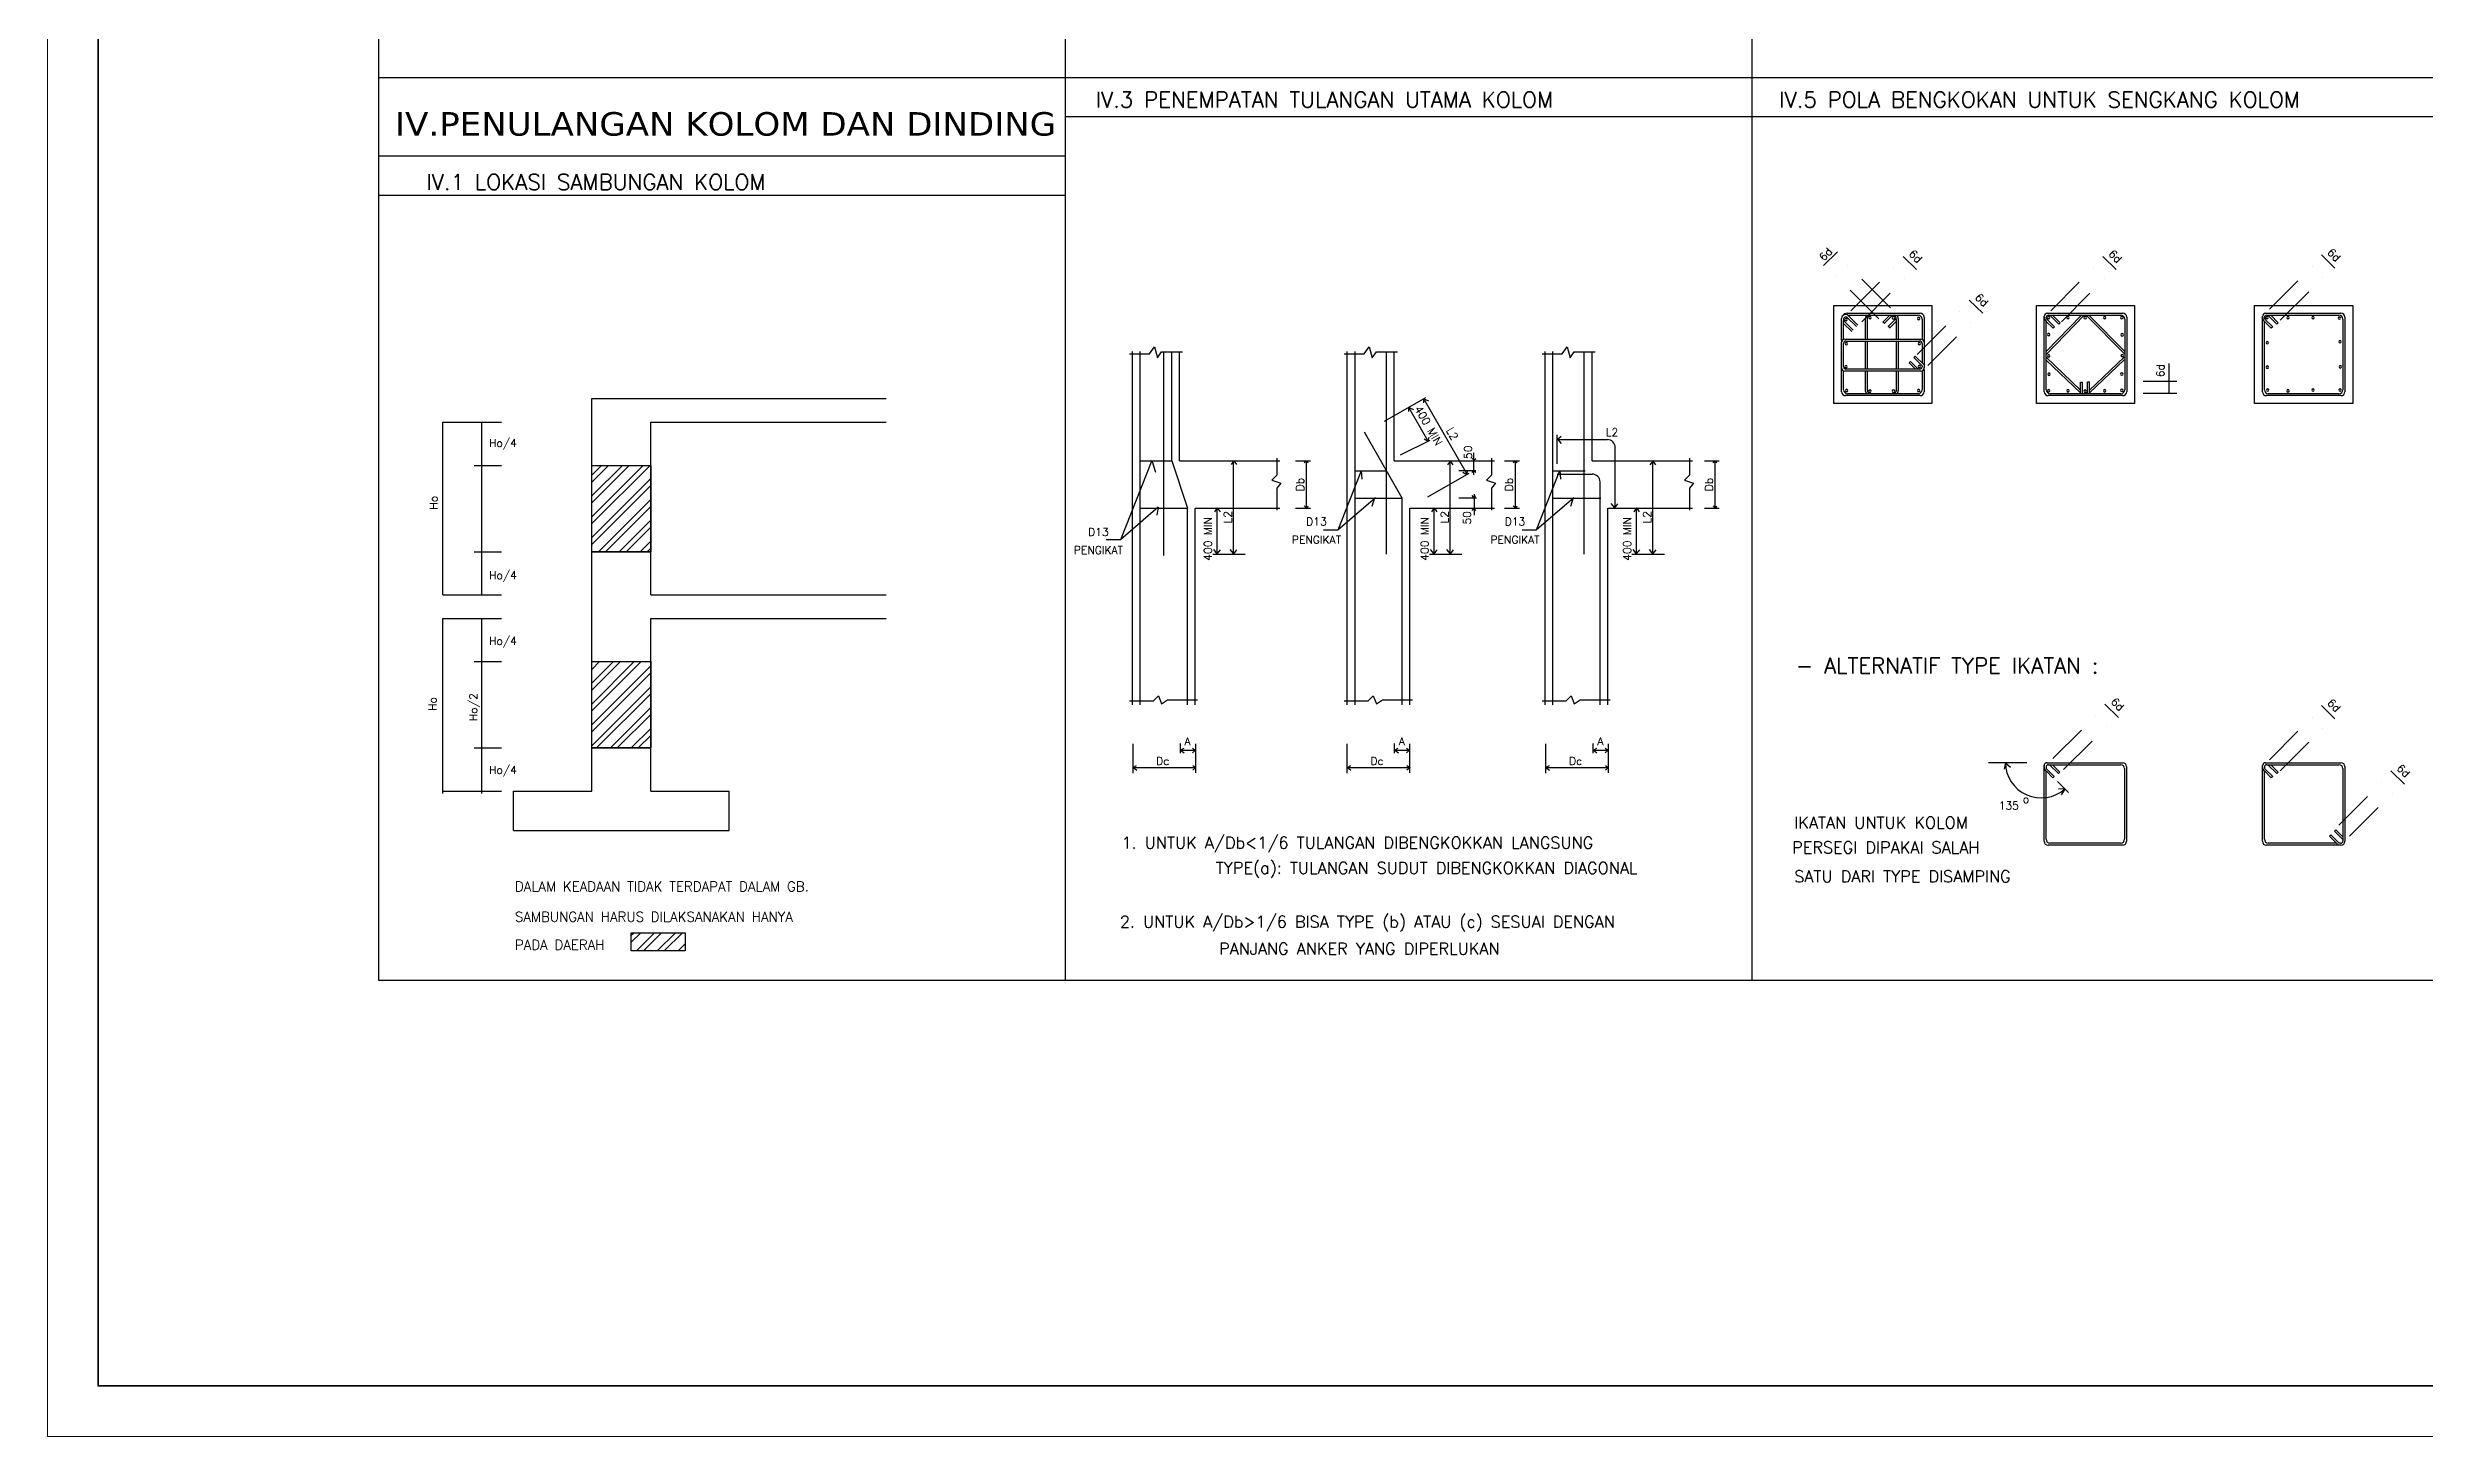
# Model space of a CAD drawing. Header units: inches. Extents: x 266054 to 836293, y -258454 to -102650.
# Drawn here: x 355767 to 379300, y -160905 to -147155 of the extents above; entities that cross this region are included whole.
import ezdxf
from ezdxf.enums import TextEntityAlignment as Align

# ---------------------------------------------------------------- set-up
doc = ezdxf.new("R2010")
doc.units = ezdxf.units.IN
doc.header["$LTSCALE"] = 800
doc.header["$MEASUREMENT"] = 0
doc.linetypes.add('DASHDOT', pattern=[1, 0.5, -0.25, 0, -0.25])
doc.layers.add('GRS KOP', color=1, linetype='Continuous', lineweight=35)
doc.layers.add('kop', color=7, linetype='Continuous', lineweight=20)
doc.styles.add('BARU', font='arial.ttf')
doc.styles.add('ROMANC', font='tahoma.ttf', dxfattribs={"height": 2})
doc.styles.add('ROMANS', font='romans.shx', dxfattribs={"width": 0.8, "height": 0.25})
doc.styles.get("Standard").update_dxf_attribs({"font": 'romans.shx'})

# ---------------------------------------------------------------- blocks, each defined once
blk = doc.blocks.new('kop')
at = {"layer": 'GRS KOP'}
blk.add_lwpolyline([(1, 54), (83, 54), (83, 1), (1, 1)], close=True, dxfattribs=at)
at = {"layer": 'kop', "color": 7}
for p, q in [((0, 55), (0, 0)), ((0, 0), (84, 0))]:
    blk.add_line(p, q, dxfattribs=at)
at = {"layer": 'kop', "style": 'BARU', "flags": 4}
for p, height in [((73.8, 5.4), 0.35), ((80.303, 5.382), 0.25), ((73.8, 4.9), 0.35), ((80.303, 4.882), 0.25), ((73.8, 4.4), 0.35), ((80.303, 4.382), 0.25)]:
    blk.add_attdef('-', p, '', height=height, dxfattribs=at)
at = {"layer": 'kop', "flags": 4}
for tag, p in [('AR-00', (78.057, 2.648)), ('00', (81.238, 2.647))]:
    blk.add_attdef(tag, text='', height=0.35, dxfattribs=at).set_placement(p, align=Align.MIDDLE)

msp = doc.modelspace()

# ---------------------------------------------------------------- linework, layer by layer
for p, q in [((359045.9, -156390.1), (359045.9, -138517.4)), ((365845.3, -156390.1), (365845.3, -139294.4)), ((372644.7, -156390.1), (372644.7, -139294.4)), ((386243.5, -147453.7), (359045.9, -147453.7)), ((386243.5, -147842.2), (365845.3, -147842.2)), ((365845.3, -148230.8), (359045.9, -148230.8)), ((365845.3, -148619.3), (359045.9, -148619.3)), ((373351.8, -149313.2), (373489.1, -149175.8)), ((361156.4, -152145.8), (361156.4, -151291)), ((361739.2, -151291), (361739.2, -152145.8)), ((366699, -151243), (366390.5, -152027.5)), ((366699, -151243), (366737.5, -151358.7)), ((367512, -151244.9), (367484.8, -151283.7)), ((367508.7, -152156.1), (367508.7, -151243)), ((367512, -151244.9), (367539.2, -151283.7)), ((369654.6, -151248.3), (369627.4, -151287.1)), ((369654.6, -151248.3), (369681.7, -151287.1)), ((366763.2, -151706), (366390.5, -152027.5)), ((366763.2, -151706), (366750.4, -151783.1)), ((367349, -151710.9), (367321.9, -151749.7)), ((367348.7, -152165.4), (367348.7, -151711)), ((367349, -151710.9), (367376.2, -151749.7)), ((371283.3, -151711), (371248.4, -151668.3)), ((371283.3, -151711), (371314.3, -151672.2)), ((366390.5, -152027.5), (366249.1, -152027.5)), ((367303, -152169), (367624.3, -152169)), ((367348.7, -152165.4), (367313.8, -152122.6)), ((367348.7, -152165.4), (367379.8, -152126.5)), ((367511.7, -152165.4), (367476.8, -152122.6)), ((367511.7, -152165.4), (367542.7, -152126.5)), ((361156.4, -154088.5), (361156.4, -153233.7)), ((361739.2, -153233.7), (361739.2, -154088.5)), ((376137.4, -153656.3), (376270.7, -153786.3)), ((378281.1, -153668.7), (378414.3, -153798.8)), ((386243.5, -156390.1), (359045.9, -156390.1))]:
    msp.add_line(p, q)
at = {"color": 8, "linetype": 'DASHDOT'}
for p, q in [((374013.5, -149731.9), (373464, -149182.4)), ((377765, -149745.7), (378314.5, -149196.2)), ((373897.5, -149839.4), (373348.1, -149289.9)), ((373622.5, -149759.6), (374171.9, -149210.2)), ((373728.5, -149868.8), (374277.9, -149319.3)), ((374138.3, -149221.8), (374271.5, -149351.9)), ((375599.7, -149759.6), (376149.2, -149210.2)), ((375705.7, -149868.8), (376255.2, -149319.3)), ((376115.5, -149221.8), (376248.8, -149351.9)), ((377871, -149854.8), (378420.5, -149305.4)), ((378280.8, -149207.9), (378414.1, -149338)), ((374277.3, -150191.9), (374826.8, -149642.4)), ((374793.2, -149654.1), (374926.4, -149784.1)), ((374383.4, -150301), (374932.8, -149751.5)), ((376772.8, -150458.2), (376772.8, -150281.8)), ((376515.7, -150458.2), (376850, -150458.2)), ((376515.7, -150575.8), (376850, -150575.8)), ((376772.8, -150579.5), (376772.8, -150461.9)), ((375621.6, -154194.1), (376171.1, -153644.6)), ((377765.3, -154206.5), (378314.7, -153657)), ((375727.6, -154303.2), (376277.1, -153753.7)), ((377871.3, -154315.6), (378420.8, -153766.2)), ((375363.4, -154234.3), (374982.8, -154234.3)), ((375150.9, -154234.3), (375139, -154297.7)), ((375153.6, -154234.3), (375202.4, -154278.2)), ((378452.5, -154853.4), (379002, -154303.9)), ((378968.3, -154315.6), (379101.6, -154445.6)), ((375665.9, -154419.7), (375775.8, -154529.6)), ((375734.2, -154492.9), (375675.7, -154497.8)), ((375739.1, -154497.8), (375704.9, -154551.4)), ((378558.5, -154962.5), (379108, -154413))]:
    msp.add_line(p, q, dxfattribs=at)
at = {"color": 4}
for p, q in [((373452.1, -150678.5), (373452.1, -149707.2)), ((373452.1, -149707.2), (374423.4, -149707.2)), ((374423.4, -149707.2), (374423.4, -150678.5)), ((375458.6, -149707.2), (376429.9, -149707.2)), ((375458.6, -150678.5), (375458.6, -149707.2)), ((376429.9, -149707.2), (376429.9, -150678.5)), ((377618.3, -149707.2), (378589.6, -149707.2)), ((377618.3, -150678.5), (377618.3, -149707.2)), ((378589.6, -149707.2), (378589.6, -150678.5)), ((366677.9, -150186.1), (366727.5, -150116.5)), ((366727.5, -150116.5), (366757.3, -150225.8)), ((368804.2, -150186.1), (368853.8, -150116.5)), ((368853.8, -150116.5), (368883.6, -150225.8)), ((370763.3, -150186.1), (370812.9, -150116.5)), ((370812.9, -150116.5), (370842.7, -150225.8)), ((366479.3, -150186.1), (366677.9, -150186.1)), ((366508.6, -153662.1), (366508.6, -150165.3)), ((366757.3, -150225.8), (366797, -150166.2)), ((366797, -150166.2), (367005.4, -150166.2)), ((366974.8, -151247.4), (366974.8, -150165.3)), ((368605.7, -150186.1), (368804.2, -150186.1)), ((368634.9, -153662.1), (368634.9, -150165.3)), ((368883.6, -150225.8), (368923.3, -150166.2)), ((368923.3, -150166.2), (369131.7, -150166.2)), ((369101.1, -151247.4), (369101.1, -150165.3)), ((370564.8, -150186.1), (370763.3, -150186.1)), ((370594, -153662.1), (370594, -150165.3)), ((370842.7, -150225.8), (370882.4, -150166.2)), ((370882.4, -150166.2), (371090.8, -150166.2)), ((371060.2, -151247.4), (371060.2, -150165.3)), ((361156.4, -150630.5), (364070.4, -150630.5)), ((361156.4, -154515.9), (361156.4, -150630.5)), ((374423.4, -150678.5), (373452.1, -150678.5)), ((376429.9, -150678.5), (375458.6, -150678.5)), ((378589.6, -150678.5), (377618.3, -150678.5)), ((361739.2, -152573.2), (361739.2, -150863.7)), ((361739.2, -150863.7), (364070.4, -150863.7)), ((361156.4, -151291), (361739.2, -151291)), ((361156.4, -151291), (361739.2, -151291)), ((366974.8, -151247.4), (367967.1, -151247.4)), ((367938.4, -151219.2), (367938.4, -151388)), ((369101.1, -151247.4), (370093.5, -151247.4)), ((370064.7, -151219.2), (370064.7, -151388)), ((371060.2, -151247.4), (372052.6, -151247.4)), ((372023.8, -151219.2), (372023.8, -151388)), ((367938.4, -151388), (367888.8, -151437.7)), ((367888.8, -151437.7), (367978.1, -151467.5)), ((367978.1, -151467.5), (367938.4, -151517.2)), ((367938.4, -151517.2), (367938.4, -151735.7)), ((370064.7, -151388), (370015.1, -151437.7)), ((370015.1, -151437.7), (370104.4, -151467.5)), ((370104.4, -151467.5), (370064.7, -151517.2)), ((370064.7, -151517.2), (370064.7, -151735.7)), ((372023.8, -151388), (371974.2, -151437.7)), ((371974.2, -151437.7), (372063.5, -151467.5)), ((372063.5, -151467.5), (372023.8, -151517.2)), ((372023.8, -151517.2), (372023.8, -151735.7)), ((367130.2, -151713.7), (367967.1, -151713.7)), ((367130.2, -153662.1), (367130.2, -151713.7)), ((369256.5, -153662.1), (369256.5, -151713.7)), ((369256.5, -151713.7), (370093.5, -151713.7)), ((371215.6, -151713.7), (372052.6, -151713.7)), ((371215.6, -153662.1), (371215.6, -151713.7)), ((361156.4, -152145.8), (361739.2, -152145.8)), ((361739.2, -152145.8), (361156.4, -152145.8)), ((361739.2, -152573.2), (364070.4, -152573.2)), ((361739.2, -152806.3), (364070.4, -152806.3)), ((361739.2, -154515.9), (361739.2, -152806.3)), ((361156.4, -153233.7), (361739.2, -153233.7)), ((361156.4, -153233.7), (361739.2, -153233.7)), ((366479.3, -153623), (366717.6, -153623)), ((366717.6, -153623), (366767.2, -153573.4)), ((366767.2, -153573.4), (366797, -153652.8)), ((366797, -153652.8), (366856.5, -153613.1)), ((366856.5, -153613.1), (367154.3, -153613.1)), ((368605.7, -153623), (368843.9, -153623)), ((368843.9, -153623), (368893.5, -153573.4)), ((368893.5, -153573.4), (368923.3, -153652.8)), ((368923.3, -153652.8), (368982.9, -153613.1)), ((368982.9, -153613.1), (369280.6, -153613.1)), ((370564.8, -153623), (370803, -153623)), ((370803, -153623), (370852.6, -153573.4)), ((370852.6, -153573.4), (370882.4, -153652.8)), ((370882.4, -153652.8), (370941.9, -153613.1)), ((370941.9, -153613.1), (371239.7, -153613.1)), ((361156.4, -154088.5), (361739.2, -154088.5)), ((361739.2, -154088.5), (361156.4, -154088.5)), ((360379.3, -154904.4), (360379.3, -154515.9)), ((360379.3, -154515.9), (361156.4, -154515.9)), ((361739.2, -154515.9), (362516.3, -154515.9)), ((362516.3, -154904.4), (362516.3, -154515.9)), ((360379.3, -154904.4), (362516.3, -154904.4)), ((361546.3, -155917.2), (362078.7, -155917.2)), ((361546.3, -156096.4), (361546.3, -155917.2)), ((362078.7, -155917.2), (362078.7, -156096.4)), ((362078.7, -156096.4), (361546.3, -156096.4))]:
    msp.add_line(p, q, dxfattribs=at)
at = {"color": 5}
for p, q in [((373529.8, -149843.1), (373529.8, -149836)), ((373529.8, -150054.4), (373529.8, -149843.1)), ((373549.2, -149857.6), (373643, -149951.4)), ((373549.2, -150043.9), (373549.2, -149857.6)), ((373549.2, -149885.1), (373629.3, -149965.1)), ((373582.4, -149822.3), (373676.1, -149916)), ((373588.1, -149784.9), (374306.9, -149784.9)), ((373591.1, -149804.3), (374287.5, -149804.3)), ((373596.1, -149808.5), (373689.9, -149902.3)), ((373766.4, -149843.1), (373765.9, -149833.6)), ((373766.4, -150041.6), (373766.4, -149843.1)), ((373785.8, -149857.6), (373785.8, -149825.7)), ((373785.8, -150041.6), (373785.8, -149857.6)), ((374006.7, -149804.3), (373938.3, -149872.7)), ((373953.5, -149885), (373938.3, -149871.8)), ((374034.4, -149804), (373952, -149886.4)), ((374069.8, -149838.6), (373990.9, -149917.4)), ((374069.8, -149866.1), (374004.7, -149931.2)), ((374069.8, -149843.1), (374069.8, -149830.3)), ((374069.8, -149843.1), (374069.8, -150041.6)), ((374089.2, -149838.2), (374089.2, -150041.6)), ((374326.3, -149843.1), (374326.3, -150043.9)), ((374345.7, -149823.7), (374345.7, -150062.4)), ((375536.3, -150561.9), (375536.3, -149813)), ((375555.4, -150192.6), (375931.6, -149803.8)), ((375555.7, -150164.3), (375904.1, -149804.3)), ((375555.7, -149830.3), (375555.7, -149828.1)), ((375555.7, -149865.6), (375624, -149933.8)), ((375555.7, -150542.5), (375555.7, -149865.6)), ((375561.2, -149843.6), (375637.7, -149920.1)), ((375564.5, -149784.9), (376313.4, -149784.9)), ((375579.5, -149804.3), (376294, -149804.3)), ((375590.8, -149804.3), (375679.5, -149893)), ((375618.3, -149804.3), (375693.2, -149879.2)), ((375679.5, -149893), (375693.2, -149879.2)), ((375950.4, -149804.3), (376332.8, -150191.2)), ((375977.7, -149804.3), (376332.8, -150163.6)), ((376332.8, -149843.1), (376332.8, -150542.5)), ((376352.2, -149823.7), (376352.2, -150561.9)), ((377696, -150561.9), (377696, -149813)), ((377715.4, -149830.3), (377715.4, -149828.1)), ((377715.4, -150542.5), (377715.4, -149865.6)), ((377715.4, -149865.6), (377783.7, -149933.8)), ((377720.9, -149843.6), (377797.4, -149920.1)), ((377724.2, -149784.9), (378473.1, -149784.9)), ((377739.2, -149804.3), (378453.7, -149804.3)), ((377750.5, -149804.3), (377839.2, -149893)), ((377778, -149804.3), (377852.9, -149879.2)), ((377839.2, -149893), (377852.9, -149879.2)), ((378492.5, -149843.1), (378492.5, -150542.5)), ((378511.9, -149823.7), (378511.9, -150561.9)), ((373529.8, -150054.4), (373530, -150072.7)), ((373529.8, -150326.3), (373529.8, -150072.7)), ((373549.2, -150314.1), (373549.2, -150084.9)), ((373560.9, -150041.6), (374314.7, -150041.6)), ((373573, -150061.1), (374302.5, -150061.1)), ((373766.4, -150337.9), (373766.4, -150061.1)), ((373785.8, -150337.9), (373785.8, -150061.1)), ((374006.1, -149929.7), (373991, -149916.5)), ((374069.8, -150061.1), (374069.8, -150337.9)), ((374089.2, -150061.1), (374089.2, -150337.9)), ((374326.3, -150084.9), (374326.3, -150277.7)), ((374345.7, -150062.4), (374346.3, -150092.4)), ((374345.7, -150072.7), (374345.7, -150326.3)), ((375637.7, -149920.1), (375624, -149933.8)), ((377797.4, -149920.1), (377783.7, -149933.8)), ((366586.3, -153662.1), (366586.3, -150165.3)), ((366819.4, -152181.8), (366819.4, -150165.3)), ((366897.1, -151247.4), (366897.1, -150165.3)), ((368712.6, -153662.1), (368712.6, -150165.3)), ((369023.4, -152169), (369023.4, -150165.3)), ((370671.7, -153662.1), (370671.7, -150165.3)), ((370982.5, -152169), (370982.5, -150165.3)), ((373529.8, -150331.7), (373530, -150314.3)), ((373529.8, -150561.9), (373529.8, -150331.7)), ((373529.8, -150331.7), (373530, -150338.5)), ((373549.2, -150542.5), (373549.2, -150355.1)), ((374314.7, -150357.4), (373560.9, -150357.4)), ((374302.5, -150337.9), (373573, -150337.9)), ((373766.4, -150550.9), (373766.4, -150357.4)), ((373785.8, -150542.5), (373785.8, -150357.4)), ((374069.8, -150357.4), (374069.8, -150542.5)), ((374089.2, -150357.4), (374089.2, -150551.7)), ((374212.2, -150262), (374198.4, -150275.7)), ((374260.7, -150337.9), (374198.4, -150275.7)), ((374288.1, -150337.9), (374212.2, -150262)), ((374257.7, -150209.1), (374244, -150222.8)), ((374326.4, -150305.3), (374244, -150222.8)), ((374345.7, -150297.1), (374257.7, -150209.1)), ((374326.3, -150305.2), (374326.3, -150314.1)), ((374326.3, -150355.1), (374326.3, -150542.5)), ((374345.7, -150345), (374346.3, -150319)), ((374345.7, -150345), (374345.7, -150561.9)), ((375555.4, -150221), (375894.9, -150546.1)), ((375555.7, -150248.2), (375894.9, -150573)), ((375983.8, -150545.3), (376328.8, -150220.2)), ((375983.8, -150572), (376328.8, -150246.9)), ((374306.9, -150600.8), (373568.7, -150600.8)), ((374287.5, -150581.4), (373588.1, -150581.4)), ((373766.4, -150561.9), (373766.4, -150561)), ((373785.8, -150542.5), (373785.8, -150555.2)), ((374069.8, -150542.5), (374069.8, -150555.2)), ((376313.4, -150600.8), (375575.2, -150600.8)), ((376294, -150581.4), (375594.6, -150581.4)), ((375894.9, -150581.4), (375894.9, -150465.7)), ((375894.9, -150465.7), (375914.3, -150465.7)), ((375914.3, -150581.4), (375914.3, -150465.7)), ((375949.8, -150577.3), (375964.4, -150563.6)), ((375964.4, -150581.7), (375964.4, -150465.1)), ((375964.4, -150465.1), (375983.8, -150465.1)), ((375983.8, -150581.7), (375983.8, -150465.1)), ((378473.1, -150600.8), (377734.9, -150600.8)), ((378453.7, -150581.4), (377754.3, -150581.4)), ((369178.8, -151616.6), (368804.5, -150961.5)), ((366586.3, -151247.4), (366897.1, -151247.4)), ((366897.1, -151247.4), (367052.5, -151713.7)), ((368712.6, -151344.6), (369023.4, -151344.6)), ((370678.7, -151344.6), (370989.5, -151344.6)), ((370712.3, -151377.5), (371060.2, -151377.5)), ((371137.9, -153662.1), (371137.9, -151455.2)), ((366586.3, -151713.7), (367052.5, -151713.7)), ((367052.5, -153662.1), (367052.5, -151713.7)), ((368712.6, -151616.6), (369178.8, -151616.6)), ((369178.8, -153662.1), (369178.8, -151616.6)), ((370678.7, -151616.6), (371144.9, -151616.6)), ((375534.3, -155012), (375534.3, -154263.1)), ((375553.8, -154280.4), (375553.8, -154278.2)), ((375553.8, -154315.7), (375622, -154383.9)), ((375553.8, -154992.6), (375553.8, -154315.7)), ((375559.2, -154293.7), (375635.7, -154370.2)), ((375562.5, -154235), (376311.4, -154235)), ((375577.6, -154254.4), (376292, -154254.4)), ((375588.9, -154254.4), (375677.5, -154343)), ((375616.3, -154254.4), (375691.3, -154329.3)), ((375635.7, -154370.2), (375622, -154383.9)), ((375677.5, -154343), (375691.3, -154329.3)), ((376330.8, -154293.2), (376330.8, -154992.6)), ((376350.3, -154273.8), (376350.3, -155012)), ((377696, -155012), (377696, -154263.1)), ((377715.4, -154280.4), (377715.4, -154278.2)), ((377715.4, -154992.6), (377715.4, -154315.7)), ((377715.4, -154315.7), (377783.7, -154383.9)), ((377720.9, -154293.7), (377797.4, -154370.2)), ((377724.2, -154235), (378473.1, -154235)), ((377739.2, -154254.4), (378453.7, -154254.4)), ((377750.5, -154254.4), (377839.2, -154343)), ((377778, -154254.4), (377852.9, -154329.3)), ((377797.4, -154370.2), (377783.7, -154383.9)), ((377839.2, -154343), (377852.9, -154329.3)), ((378492.5, -154293.2), (378492.5, -155007.2)), ((378511.9, -154273.8), (378511.9, -155012)), ((376311.4, -155050.9), (375573.2, -155050.9)), ((376292, -155031.5), (375592.6, -155031.5)), ((378473.1, -155050.9), (377734.9, -155050.9)), ((378428.5, -155031.5), (377754.3, -155031.5)), ((378359.4, -154962.3), (378373.2, -154948.6)), ((378447.9, -155050.9), (378359.4, -154962.3)), ((378456, -155031.5), (378373.2, -154948.6)), ((378410.6, -154913), (378424.3, -154899.3)), ((378493, -154995.4), (378410.6, -154913)), ((378492.5, -154967.5), (378424.3, -154899.3)), ((378468.2, -155031.5), (378456, -155031.5))]:
    msp.add_line(p, q, dxfattribs=at)
at = {"color": 8}
for p, q in [((369003.7, -150853.3), (369414.9, -150617.6)), ((369243.6, -150759), (369244.7, -150717.3)), ((369436.2, -151052.5), (369244.7, -150717.3)), ((369244.7, -150717.3), (369290.7, -150737.6)), ((369393.5, -150673.3), (369394.6, -150631.6)), ((369394.6, -150631.6), (369440.6, -150651.8)), ((369825.1, -151384.9), (369394.6, -150631.6)), ((359680, -152573.2), (359680, -150863.7)), ((359680, -150863.7), (360262.8, -150863.7)), ((360068.5, -152573.2), (360068.5, -150863.7)), ((369162.2, -151187.6), (369457.7, -151041.9)), ((369397.8, -151029), (369436.2, -151052.5)), ((369436.2, -151052.5), (369444.9, -151011.9)), ((370714.4, -151274.9), (370714.4, -150987.9)), ((370714.4, -151035.7), (371210.4, -151035.7)), ((370717.8, -151032.3), (370752, -151001.6)), ((370717.8, -151032.3), (370752, -151073.3)), ((359990.8, -151291), (360262.8, -151291)), ((368124.2, -151246.2), (368270.6, -151246.2)), ((368210.3, -151266.3), (368227.5, -151246.2)), ((368227.5, -151246.2), (368227.5, -151711.5)), ((368227.5, -151246.2), (368247.6, -151266.3)), ((369654.7, -152156.1), (369654.7, -151243)), ((369872.3, -151219.9), (369886.6, -151237.2)), ((369886.1, -151166.2), (369886.1, -151384.8)), ((369886.6, -151243.4), (369909.6, -151223.3)), ((370193.1, -151246.2), (370339.5, -151246.2)), ((370279.2, -151266.3), (370296.4, -151246.2)), ((370296.4, -151246.2), (370316.5, -151266.3)), ((370296.4, -151246.2), (370296.4, -151711.5)), ((371288.1, -151712.1), (371288.1, -151113.4)), ((371659.2, -151248.3), (371632, -151287.1)), ((371659.2, -151248.3), (371686.4, -151287.1)), ((371659.3, -152156.1), (371659.3, -151243)), ((372172.3, -151246.2), (372318.7, -151246.2)), ((372258.4, -151266.3), (372275.7, -151246.2)), ((372275.7, -151246.2), (372275.7, -151711.5)), ((372275.7, -151246.2), (372295.8, -151266.3)), ((368772.2, -151344.6), (368540.8, -151933.2)), ((368772.4, -151341.9), (368781, -151427.6)), ((369432, -151603.3), (369843.3, -151367.6)), ((369740.4, -151341.9), (369907.5, -151341.9)), ((369781.2, -151356.8), (369819.7, -151380.3)), ((369819.7, -151380.3), (369828.4, -151339.6)), ((369872.3, -151360.6), (369889.5, -151340.5)), ((369889.5, -151340.5), (369909.6, -151360.6)), ((370738.3, -151344.6), (370506.8, -151933.2)), ((370738.5, -151341.9), (370747, -151427.6)), ((368124.2, -151714.1), (368270.6, -151714.1)), ((368210.3, -151691.4), (368224.7, -151708.6)), ((368224.7, -151714.9), (368247.6, -151694.8)), ((368913.5, -151611.7), (368540.8, -151933.2)), ((368905.2, -151611.9), (368879.5, -151697.6)), ((369495, -151710.9), (369467.8, -151749.7)), ((369494.7, -152165.4), (369494.7, -151711)), ((369495, -151710.9), (369522.2, -151749.7)), ((369740.4, -151611.9), (369916.1, -151611.9)), ((369868, -151588.5), (369882.3, -151605.8)), ((369872.3, -151737.8), (369889.5, -151717.6)), ((369882.3, -151612), (369905.3, -151591.9)), ((369889.5, -151717.6), (369909.6, -151737.8)), ((369890.4, -151577.6), (369890.4, -151783.4)), ((370193.1, -151714.1), (370339.5, -151714.1)), ((370279.2, -151691.4), (370293.5, -151708.6)), ((370293.5, -151714.9), (370316.5, -151694.8)), ((370879.6, -151611.7), (370506.8, -151933.2)), ((370871.3, -151611.9), (370845.6, -151697.6)), ((371499.6, -151710.9), (371472.5, -151749.7)), ((371499.3, -152165.4), (371499.3, -151711)), ((371499.6, -151710.9), (371526.8, -151749.7)), ((372172.3, -151714.1), (372318.7, -151714.1)), ((372258.4, -151691.4), (372272.8, -151708.6)), ((372272.8, -151714.9), (372295.8, -151694.8)), ((368540.8, -151933.2), (368399.4, -151933.2)), ((370506.8, -151933.2), (370365.5, -151933.2)), ((359990.8, -152145.8), (360262.8, -152145.8)), ((369449, -152169), (369770.3, -152169)), ((369494.7, -152165.4), (369459.8, -152122.6)), ((369494.7, -152165.4), (369525.7, -152126.5)), ((369657.7, -152165.4), (369622.8, -152122.6)), ((369657.7, -152165.4), (369688.7, -152126.5)), ((371453.6, -152169), (371775, -152169)), ((371499.3, -152165.4), (371464.4, -152122.6)), ((371499.3, -152165.4), (371530.4, -152126.5)), ((371662.3, -152165.4), (371627.4, -152122.6)), ((371662.3, -152165.4), (371693.4, -152126.5)), ((359680, -152573.2), (360262.8, -152573.2)), ((359680, -152806.3), (360262.8, -152806.3)), ((359680, -154539), (359680, -152806.3)), ((360068.5, -154539), (360068.5, -152806.3)), ((359990.8, -153233.7), (360262.8, -153233.7)), ((359990.8, -154088.5), (360262.8, -154088.5)), ((366512.1, -154047.1), (366512.1, -154339.7)), ((366979.9, -154043.4), (366979.9, -154139.5)), ((366981.9, -154110.6), (367136.1, -154110.6)), ((367016.4, -154094.5), (366985.8, -154112)), ((366985.8, -154112), (367020.8, -154138.2)), ((367101.7, -154090.1), (367132.3, -154112)), ((367132.3, -154112), (367101.7, -154138.2)), ((367132.2, -154047.1), (367132.2, -154335.4)), ((368632.4, -154047.1), (368632.4, -154339.7)), ((369100.2, -154043.4), (369100.2, -154139.5)), ((369102.1, -154110.6), (369256.4, -154110.6)), ((369136.7, -154094.5), (369106.1, -154112)), ((369106.1, -154112), (369141.1, -154138.2)), ((369222, -154090.1), (369252.6, -154112)), ((369252.6, -154112), (369222, -154138.2)), ((369252.5, -154047.1), (369252.5, -154335.4)), ((370598.5, -154047.1), (370598.5, -154339.7)), ((371066.3, -154043.4), (371066.3, -154139.5)), ((371068.2, -154110.6), (371222.4, -154110.6)), ((371102.8, -154094.5), (371072.2, -154112)), ((371072.2, -154112), (371107.1, -154138.2)), ((371188.1, -154090.1), (371218.6, -154112)), ((371218.6, -154112), (371188.1, -154138.2)), ((371218.5, -154047.1), (371218.5, -154335.4)), ((366547.1, -154265.5), (366516.5, -154282.9)), ((366516.5, -154282.9), (366551.4, -154309.1)), ((366516.5, -154282.9), (367132.2, -154282.9)), ((367106, -154261.1), (367136.6, -154282.9)), ((367136.6, -154282.9), (367106, -154309.1)), ((368667.4, -154265.5), (368636.8, -154282.9)), ((368636.8, -154282.9), (369252.5, -154282.9)), ((368636.8, -154282.9), (368671.7, -154309.1)), ((369226.3, -154261.1), (369256.8, -154282.9)), ((369256.8, -154282.9), (369226.3, -154309.1)), ((370633.4, -154265.5), (370602.9, -154282.9)), ((370602.9, -154282.9), (370637.8, -154309.1)), ((370602.9, -154282.9), (371218.5, -154282.9)), ((371192.3, -154261.1), (371222.9, -154282.9)), ((371222.9, -154282.9), (371192.3, -154309.1)), ((359680, -154515.9), (360262.8, -154515.9))]:
    msp.add_line(p, q, dxfattribs=at)
at = {"color": 0}
for p, q in [((361156.4, -151799.4), (361664.7, -151291)), ((361156.4, -151593.3), (361458.7, -151291)), ((361156.4, -151387.3), (361252.6, -151291)), ((361156.4, -151868.1), (361733.4, -151291)), ((361156.4, -151662), (361527.4, -151291)), ((361156.4, -151456), (361321.3, -151291)), ((361156.4, -152005.4), (361739.2, -151422.6)), ((361156.4, -152074.1), (361739.2, -151491.3)), ((361222, -152145.8), (361739.2, -151628.7)), ((361290.7, -152145.8), (361739.2, -151697.4)), ((361428.1, -152145.8), (361739.2, -151834.7)), ((361496.8, -152145.8), (361739.2, -151903.4)), ((361634.2, -152145.8), (361739.2, -152040.8)), ((361702.8, -152145.8), (361739.2, -152109.5)), ((361156.4, -153653.9), (361576.5, -153233.7)), ((361156.4, -153447.8), (361370.5, -153233.7)), ((361156.4, -153241.8), (361164.4, -153233.7)), ((361156.4, -153722.5), (361645.2, -153233.7)), ((361156.4, -153516.5), (361439.1, -153233.7)), ((361156.4, -153310.4), (361233.1, -153233.7)), ((361156.4, -153859.9), (361739.2, -153277.1)), ((361156.4, -153928.6), (361739.2, -153345.8)), ((361156.4, -154066), (361739.2, -153483.2)), ((361202.5, -154088.5), (361739.2, -153551.8)), ((361339.9, -154088.5), (361739.2, -153689.2)), ((361408.6, -154088.5), (361739.2, -153757.9)), ((361545.9, -154088.5), (361739.2, -153895.3)), ((361614.6, -154088.5), (361739.2, -153963.9)), ((361546.3, -155942.6), (361571.7, -155917.2)), ((361546.3, -156011.3), (361640.4, -155917.2)), ((361598.6, -156096.4), (361777.7, -155917.2)), ((361667.3, -156096.4), (361846.4, -155917.2)), ((361804.6, -156096.4), (361983.8, -155917.2)), ((361873.3, -156096.4), (362052.5, -155917.2)), ((362010.7, -156096.4), (362078.7, -156028.4))]:
    msp.add_line(p, q, dxfattribs=at)
at = {"color": 5}
for centre, radius, start, end in [((373568.7, -149836), 38.9, 45, 180), ((373588.1, -149843.1), 58.3, 90, 143.59211), ((373572.9, -149847.6), 25.2, 50.22734, 202.13821), ((373573.6, -149847.7), 12.1, 0, 180), ((373573.6, -149847.7), 12.1, 180, 0), ((373792.4, -149827.6), 26.8, 114.99395, 195.76102), ((373811, -149829.5), 24.9, 89.24222, 172.70399), ((373811.7, -149828.3), 12.1, 0, 180), ((373811.7, -149828.3), 12.1, 180, 0), ((374043.3, -149830.4), 12.1, 0, 180), ((374043.3, -149830.4), 12.1, 180, 0), ((374041.7, -149832.4), 28.4, 5.56573, 91.3263), ((374059.4, -149831.3), 30.9, 348.33016, 64.79773), ((374293.1, -149837), 12.1, 0, 180), ((374293.1, -149837), 12.1, 180, 0), ((374287.5, -149843.1), 38.9, 0, 90), ((374306.9, -149823.7), 38.9, 0, 90), ((375567.4, -149815.9), 31.1, 90, 180), ((375609.2, -149816.2), 73.5, 187.0128, 223.19939), ((375579.5, -149828.1), 23.8, 90, 180), ((375571.8, -149831.5), 16.1, 170.61232, 228.77156), ((375580.3, -149828.6), 12.1, 0, 180), ((375580.3, -149828.6), 12.1, 180, 0), ((375771.3, -149828.6), 12.1, 0, 180), ((375771.3, -149828.6), 12.1, 180, 0), ((375941.2, -149828.9), 12.1, 0, 180), ((375941.2, -149828.9), 12.1, 180, 0), ((376134.9, -149828.6), 12.1, 0, 180), ((376134.9, -149828.6), 12.1, 180, 0), ((376303.9, -149828.6), 12.1, 0, 180), ((376303.9, -149828.6), 12.1, 180, 0), ((376294, -149843.1), 38.9, 0, 90), ((376313.4, -149823.7), 38.9, 0, 90), ((377727.1, -149815.9), 31.1, 90, 180), ((377768.9, -149816.2), 73.5, 187.0128, 223.19939), ((377739.2, -149828.1), 23.8, 90, 180), ((377731.5, -149831.5), 16.1, 170.61232, 228.77156), ((377740, -149828.6), 12.1, 0, 180), ((377740, -149828.6), 12.1, 180, 0), ((377949, -149828.6), 12.1, 0, 180), ((377949, -149828.6), 12.1, 180, 0), ((378197.6, -149828.6), 12.1, 0, 180), ((378197.6, -149828.6), 12.1, 180, 0), ((378457, -149832.2), 12.1, 0, 180), ((378457, -149832.2), 12.1, 180, 0), ((378453.7, -149843.1), 38.9, 0, 90), ((378473.1, -149823.7), 38.9, 0, 90), ((373560.9, -150072.7), 31.1, 90, 180), ((373573, -150084.9), 23.8, 90, 180), ((373577.2, -150087), 12.1, 0, 180), ((373577.2, -150087), 12.1, 180, 0), ((374299.1, -150086), 12.1, 0, 180), ((374299.1, -150086), 12.1, 180, 0), ((374302.5, -150084.9), 23.8, 0, 90), ((374314.7, -150072.7), 31.1, 0, 90), ((375580.3, -149995.9), 12.1, 0, 180), ((375580.3, -149995.9), 12.1, 180, 0), ((376307.6, -149998.3), 12.1, 0, 180), ((376307.6, -149998.3), 12.1, 180, 0), ((377743.6, -150077.3), 12.1, 0, 180), ((377743.6, -150077.3), 12.1, 180, 0), ((378464.2, -150066.5), 12.1, 0, 180), ((378464.2, -150066.5), 12.1, 180, 0), ((373560.9, -150326.3), 31.1, 180, 270), ((373573, -150314.1), 23.8, 180, 270), ((373573.8, -150313.6), 12.1, 0, 180), ((373573.8, -150313.6), 12.1, 180, 0), ((374299.1, -150312.6), 12.1, 0, 180), ((374299.1, -150312.6), 12.1, 180, 0), ((374302.5, -150314.1), 23.8, 270, 0), ((374314.7, -150326.3), 31.1, 270, 0), ((375580.3, -150207.1), 12.1, 0, 180), ((375580.3, -150207.1), 12.1, 180, 0), ((376307.8, -150204.3), 12.1, 0, 180), ((376307.8, -150204.3), 12.1, 180, 0), ((377743.6, -150318.8), 12.1, 0, 180), ((377743.6, -150318.8), 12.1, 180, 0), ((378467.8, -150315.1), 12.1, 0, 180), ((378467.8, -150315.1), 12.1, 180, 0), ((373568.7, -150561.9), 38.9, 180, 270), ((373588.1, -150542.5), 38.9, 180, 270), ((373580.5, -150550.2), 12.1, 0, 180), ((373580.5, -150550.2), 12.1, 180, 0), ((373808.8, -150551.1), 42.8, 179.74961, 225.67561), ((373814, -150553.1), 28, 184.39367, 274.39874), ((373811.3, -150555.9), 12.1, 0, 180), ((373811.3, -150555.9), 12.1, 180, 0), ((374043.3, -150555.9), 12.1, 0, 180), ((374043.3, -150555.9), 12.1, 180, 0), ((374042.6, -150553.8), 27.3, 268.49421, 356.92962), ((374063.8, -150557.9), 26.3, 294.82187, 15.2942), ((374293.1, -150550.2), 12.1, 0, 180), ((374293.1, -150550.2), 12.1, 180, 0), ((374287.5, -150542.5), 38.9, 270, 0), ((374306.9, -150561.9), 38.9, 270, 0), ((374306.9, -150561.9), 38.9, 270, 0), ((375575.2, -150561.9), 38.9, 180, 270), ((375594.6, -150542.5), 38.9, 180, 270), ((375580.3, -150552.6), 12.1, 0, 180), ((375580.3, -150552.6), 12.1, 180, 0), ((375582.3, -150388.5), 12.1, 0, 180), ((375582.3, -150388.5), 12.1, 180, 0), ((375771.3, -150552.6), 12.1, 0, 180), ((375771.3, -150552.6), 12.1, 180, 0), ((375939.5, -150556), 12.1, 0, 180), ((375939.5, -150556), 12.1, 180, 0), ((376134.9, -150552.6), 12.1, 0, 180), ((376134.9, -150552.6), 12.1, 180, 0), ((376303.9, -150387.2), 12.1, 0, 180), ((376303.9, -150387.2), 12.1, 180, 0), ((376303.9, -150548.9), 12.1, 0, 180), ((376303.9, -150548.9), 12.1, 180, 0), ((376294, -150542.5), 38.9, 270, 0), ((376313.4, -150561.9), 38.9, 270, 0), ((376313.4, -150561.9), 38.9, 270, 0), ((377734.9, -150561.9), 38.9, 180, 270), ((377754.3, -150542.5), 38.9, 180, 270), ((377747.2, -150545.8), 12.1, 0, 180), ((377747.2, -150545.8), 12.1, 180, 0), ((377949, -150553), 12.1, 0, 180), ((377949, -150553), 12.1, 180, 0), ((378197.6, -150545.8), 12.1, 0, 180), ((378197.6, -150545.8), 12.1, 180, 0), ((378464.2, -150545.8), 12.1, 0, 180), ((378464.2, -150545.8), 12.1, 180, 0), ((378453.7, -150542.5), 38.9, 270, 0), ((378473.1, -150561.9), 38.9, 270, 0), ((378473.1, -150561.9), 38.9, 270, 0), ((371060.2, -151455.2), 77.7, 0, 90), ((375565.4, -154266), 31.1, 90, 180), ((375607.3, -154266.3), 73.5, 187.0128, 223.19939), ((375569.8, -154281.6), 16.1, 170.61232, 228.77156), ((375577.6, -154278.2), 23.8, 90, 180), ((376292, -154293.2), 38.9, 0, 90), ((376311.4, -154273.8), 38.9, 0, 90), ((377727.1, -154266), 31.1, 90, 180), ((377768.9, -154266.3), 73.5, 187.0128, 223.19939), ((377739.2, -154278.2), 23.8, 90, 180), ((377731.5, -154281.6), 16.1, 170.61232, 228.77156), ((378453.7, -154293.2), 38.9, 0, 90), ((378473.1, -154273.8), 38.9, 0, 90), ((375573.2, -155012), 38.9, 180, 270), ((375592.6, -154992.6), 38.9, 180, 270), ((376292, -154992.6), 38.9, 270, 0), ((376311.4, -155012), 38.9, 270, 0), ((376311.4, -155012), 38.9, 270, 0), ((377734.9, -155012), 38.9, 180, 270), ((377754.3, -154992.6), 38.9, 180, 270), ((378468.2, -155007.2), 24.3, 270, 0), ((378468.2, -155007.2), 24.3, 270, 0), ((378473.1, -155012), 38.9, 270, 0)]:
    msp.add_arc(centre, radius, start, end, dxfattribs=at)
at = {"color": 8}
msp.add_arc((371210.4, -151113.4), 77.7, 0, 90, dxfattribs=at)
at = {"color": 8, "linetype": 'Continuous'}
msp.add_arc((375504.9, -154229.4), 354, 180.78965, 311.64749, dxfattribs=at)

# ---------------------------------------------------------------- block references
at = {"layer": 'kop', "xscale": 500, "yscale": 500, "zscale": 500}
msp.add_blockref('kop', (355767.5, -160904.6), dxfattribs=at)

# ---------------------------------------------------------------- texts
at = {"style": 'ROMANS'}
for s, height, p in [('IV.3 PENEMPATAN TULANGAN UTAMA KOLOM', 155.415, (366144.5, -147748.5)), ('IV.5 POLA BENGKOKAN UNTUK SENGKANG KOLOM', 155.415, (372912.4, -147748.5)), ('IV.1 LOKASI SAMBUNGAN KOLOM', 155.415, (359518.7, -148564.2)), ('Ho/4', 77.71, (360139, -151108.1)), ('L2', 77.71, (371195.9, -151001.6)), ('Ho/4', 77.71, (360139, -152417.7)), ('Ho/4', 77.71, (360139, -153067.3)), ('- ALTERNATIF TYPE IKATAN :', 155.415, (373075.9, -153350.6)), ('Ho/4', 77.71, (360139, -154345)), ('o', 77.7, (375324.4, -154634.4)), ('IKATAN UNTUK KOLOM', 116.561, (373060.7, -154886.6)), ('135', 77.71, (375085.3, -154697.8)), ('1. UNTUK A/Db<1/6 TULANGAN DIBENGKOKKAN LANGSUNG', 116.561, (366400.6, -155084.9)), ('PERSEGI DIPAKAI SALAH', 116.561, (373040.3, -155131.9)), ('TYPE(a): TULANGAN SUDUT DIBENGKOKKAN DIAGONAL', 116.561, (367332.6, -155334.7)), ('SATU DARI TYPE DISAMPING', 116.561, (373060.7, -155418.1)), ('DALAM KEADAAN TIDAK TERDAPAT DALAM GB.', 97.134, (360395.1, -155508.5)), ('SAMBUNGAN HARUS DILAKSANAKAN HANYA', 97.134, (360395.1, -155808.6)), ('2. UNTUK A/Db>1/6 BISA TYPE (b) ATAU (c) SESUAI DENGAN', 116.561, (366384, -155867.6)), ('PADA DAERAH', 97.134, (360395.1, -156085.6)), ('PANJANG ANKER YANG DIPERLUKAN', 116.561, (367365.9, -156134.1))]:
    msp.add_text(s, height=height, dxfattribs=at).set_placement(p)
at = {"style": 'ROMANC', "width": 1.155349}
msp.add_text('IV.PENULANGAN KOLOM DAN DINDING', height=233.122, dxfattribs=at).set_placement((359207.9, -148027), (365752.3, -148027), align=Align.FIT)
at = {"style": 'ROMANS'}
for s, rotation, p in [('6d', 45, (373399.8, -149228.3)), ('6d', 315, (374234.9, -149248.5)), ('6d', 315, (376212.1, -149248.5)), ('6d', 315, (378377.4, -149234.6)), ('6d', 315, (374889.8, -149680.8)), ('400 MIN', 300, (369406, -150916.4)), ('50', 90, (369869, -151161.9)), ('Db', 90, (368207.4, -151481.7)), ('Db', 90, (370276.3, -151481.7)), ('Db', 90, (372255.6, -151481.7)), ('Ho', 90, (359628.6, -151661.7)), ('L2', 90, (367492.3, -151804.2)), ('L2', 90, (369638.3, -151804.2)), ('L2', 90, (371642.9, -151804.2)), ('Ho', 90, (359618, -153652.9)), ('Ho/2', 90, (360021.9, -153684.9)), ('6d', 315, (376234, -153683)), ('6d', 315, (378377.7, -153695.4)), ('6d', 315, (379064.9, -154342.3))]:
    msp.add_text(s, height=77.71, rotation=rotation, dxfattribs=at).set_placement(p, align=Align.CENTER)
for s, rotation, p in [('6d', 90, (376725.1, -150417.8)), ('L2', 300, (369611.8, -150942.9)), ('50', 90, (369860.4, -151877.6)), ('400 MIN', 90, (367294.4, -152235.2)), ('400 MIN', 90, (369440.4, -152235.2)), ('400 MIN', 90, (371445, -152235.2))]:
    msp.add_text(s, height=77.71, rotation=rotation, dxfattribs=at).set_placement(p)
for s, height, p in [('D13', 77.71, (366172, -151988.9)), ('PENGIKAT', 77.71, (368330.8, -152066.1)), ('D13', 77.71, (368330.8, -151886.1)), ('PENGIKAT', 77.71, (370296.9, -152066.1)), ('D13', 77.71, (370296.9, -151886.1)), ('PENGIKAT', 77.71, (366172, -152169)), ('A', 77.7, (367054.7, -154061.2)), ('A', 77.7, (369174.9, -154061.2)), ('A', 77.7, (371141, -154061.2)), ('Dc', 77.71, (366809.1, -154256.7)), ('Dc', 77.71, (368929.3, -154256.7)), ('Dc', 77.71, (370895.4, -154256.7))]:
    msp.add_text(s, height=height, dxfattribs=at).set_placement(p, align=Align.CENTER)

doc.saveas('drawing.dxf')
